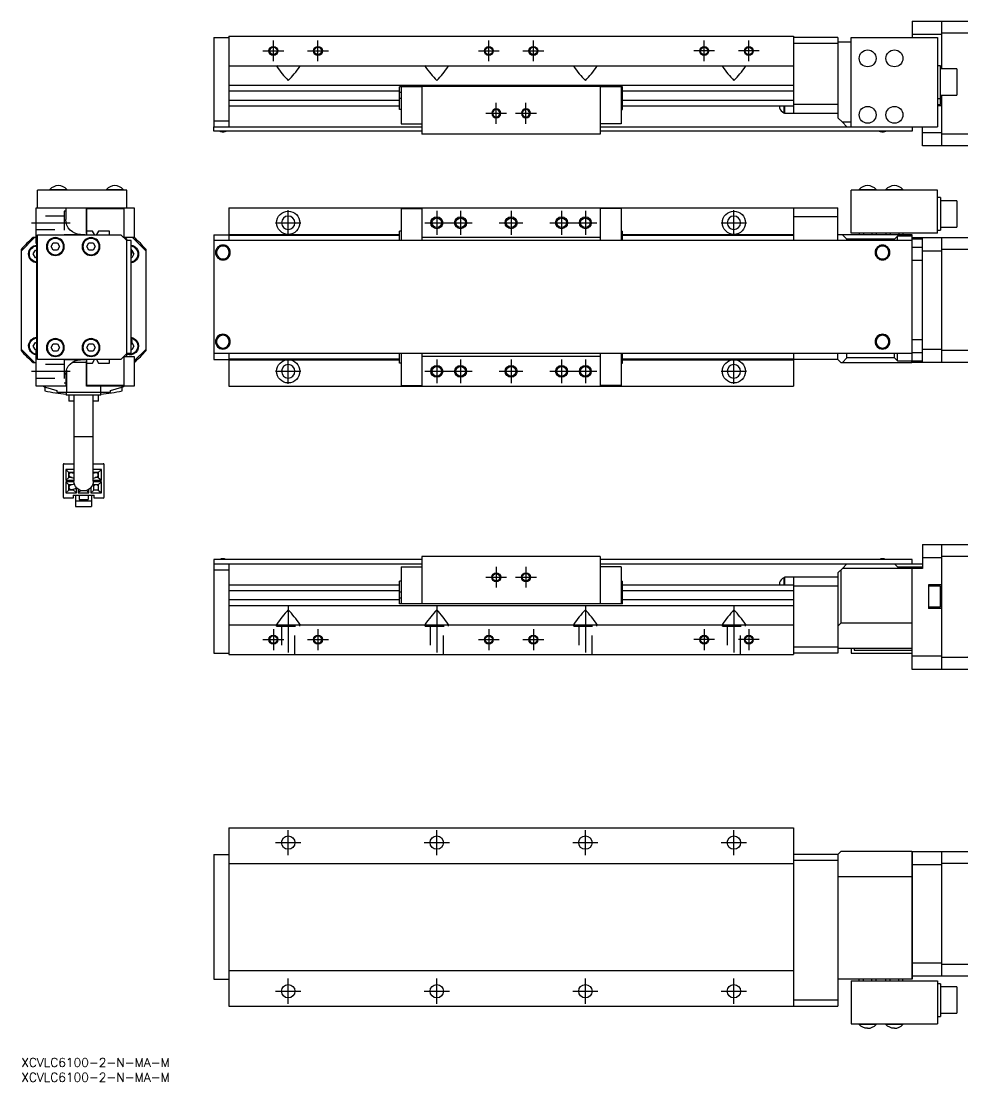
# Model space of a CAD drawing. Extents: x 0 to 561, y -8 to 349.
# Drawn here: x 0 to 318.6, y -8 to 349 of the extents above; entities that cross this region are included whole.
import ezdxf

# ---------------------------------------------------------------- set-up
doc = ezdxf.new("R2010")
doc.units = 0
doc.header["$LTSCALE"] = 0.5
doc.linetypes.add('CENTER', pattern=[50.8, 31.75, -6.35, 6.35, -6.35])
doc.linetypes.add('DASHED', pattern=[19.05, 12.7, -6.35])
for name, color, linetype in [('MSM_CENTER', 1, 'CENTER'), ('MSM_CONTINUOUS', 7, 'CONTINUOUS'), ('MSM_DASHED', 4, 'DASHED'), ('MSM_NARROW', 5, 'CONTINUOUS'), ('MSM_PART_NUMBER', 7, 'CONTINUOUS')]:
    doc.layers.add(name, color=color, linetype=linetype)
doc.styles.get("Standard").update_dxf_attribs({"font": 'txt.shx', "height": 3, "bigfont": 'bigfont.shx'})

msp = doc.modelspace()

# ---------------------------------------------------------------- linework, layer by layer
at = {"layer": 'MSM_CENTER'}
for p, q in [((84.87, 335.5), (84.87, 342.5)), ((99.87, 335.5), (99.87, 342.5)), ((157.37, 335.5), (157.37, 342.5)), ((172.37, 335.5), (172.37, 342.5)), ((229.87, 335.5), (229.87, 342.5)), ((244.87, 335.5), (244.87, 342.5)), ((81.37, 339), (88.37, 339)), ((96.37, 339), (103.37, 339)), ((153.87, 339), (160.87, 339)), ((168.87, 339), (175.87, 339)), ((233.37, 339), (226.37, 339)), ((248.37, 339), (241.37, 339)), ((159.87, 314.5), (159.87, 321.5)), ((169.87, 314.5), (169.87, 321.5)), ((156.37, 318), (163.37, 318)), ((166.37, 318), (173.37, 318)), ((89.87, 276.9), (89.87, 285.4)), ((139.87, 285.15), (139.87, 277.15)), ((147.87, 285.15), (147.87, 277.15)), ((164.87, 285.15), (164.87, 277.15)), ((181.87, 285.15), (181.87, 277.15)), ((189.87, 285.15), (189.87, 277.15)), ((239.87, 276.9), (239.87, 285.4)), ((3.5, 281.15), (16.5, 281.15)), ((85.62, 281.15), (94.12, 281.15)), ((135.87, 281.15), (151.87, 281.15)), ((160.87, 281.15), (168.87, 281.15)), ((177.87, 281.15), (193.87, 281.15)), ((235.62, 281.15), (244.12, 281.15)), ((89.87, 226.9), (89.87, 235.4)), ((139.87, 235.15), (139.87, 227.15)), ((147.87, 235.15), (147.87, 227.15)), ((164.87, 235.15), (164.87, 227.15)), ((181.87, 235.15), (181.87, 227.15)), ((189.87, 235.15), (189.87, 227.15)), ((239.87, 226.9), (239.87, 235.4)), ((3.5, 231.15), (16.5, 231.15)), ((85.62, 231.15), (94.12, 231.15)), ((135.87, 231.15), (151.87, 231.15)), ((160.87, 231.15), (168.87, 231.15)), ((177.87, 231.15), (193.87, 231.15)), ((235.62, 231.15), (244.12, 231.15)), ((159.87, 165.33), (159.87, 158.33)), ((169.87, 165.33), (169.87, 158.33)), ((156.37, 161.83), (163.37, 161.83)), ((166.37, 161.83), (173.37, 161.83)), ((89.87, 152.33), (89.87, 133.83)), ((139.87, 152.33), (139.87, 133.83)), ((189.87, 152.33), (189.87, 133.83)), ((239.87, 152.33), (239.87, 133.83)), ((84.87, 144.33), (84.87, 137.33)), ((99.87, 144.33), (99.87, 137.33)), ((157.37, 144.33), (157.37, 137.33)), ((172.37, 144.33), (172.37, 137.33)), ((229.87, 144.33), (229.87, 137.33)), ((244.87, 144.33), (244.87, 137.33)), ((81.37, 140.83), (88.37, 140.83)), ((96.37, 140.83), (103.37, 140.83)), ((153.87, 140.83), (160.87, 140.83)), ((168.87, 140.83), (175.87, 140.83)), ((233.37, 140.83), (226.37, 140.83)), ((248.37, 140.83), (241.37, 140.83)), ((89.87, 68.25), (89.87, 76.75)), ((139.87, 68.25), (139.87, 76.75)), ((189.87, 68.25), (189.87, 76.75)), ((239.87, 68.25), (239.87, 76.75)), ((85.62, 72.5), (94.12, 72.5)), ((135.62, 72.5), (144.12, 72.5)), ((185.62, 72.5), (194.12, 72.5)), ((235.62, 72.5), (244.12, 72.5)), ((89.87, 18.25), (89.87, 26.75)), ((139.87, 18.25), (139.87, 26.75)), ((189.87, 18.25), (189.87, 26.75)), ((239.87, 18.25), (239.87, 26.75)), ((85.62, 22.5), (94.12, 22.5)), ((135.62, 22.5), (144.12, 22.5)), ((185.62, 22.5), (194.12, 22.5)), ((235.62, 22.5), (244.12, 22.5))]:
    msp.add_line(p, q, dxfattribs=at)
at = {"layer": 'MSM_CONTINUOUS'}
for p, q in [((299.87, 349), (299.87, 343.5)), ((299.87, 349), (318.57, 349)), ((309.87, 332.93), (309.87, 349)), ((64.87, 343.5), (64.87, 313.5)), ((64.87, 343.5), (69.87, 343.5)), ((69.87, 344), (259.87, 344)), ((69.87, 344), (69.87, 313.5)), ((259.87, 344), (259.87, 318)), ((274.87, 343.5), (259.87, 343.5)), ((274.87, 343.5), (274.87, 316.5)), ((279.37, 343.5), (308.37, 343.5)), ((279.37, 313.5), (279.37, 343.5)), ((309.87, 344.5), (299.87, 344.5)), ((308.37, 343.5), (308.37, 313.5)), ((318.57, 344.97), (309.87, 344.97)), ((274.87, 341.5), (259.87, 341.5)), ((279.37, 342), (274.87, 342)), ((69.87, 334), (259.87, 334)), ((86.13, 334), (85.97, 333.88)), ((86, 333.75), (85.97, 333.88)), ((93.62, 334), (93.77, 333.88)), ((93.74, 333.75), (93.77, 333.88)), ((136.13, 334), (135.97, 333.88)), ((136, 333.75), (135.97, 333.88)), ((143.62, 334), (143.77, 333.88)), ((143.74, 333.75), (143.77, 333.88)), ((186.13, 334), (185.97, 333.88)), ((186, 333.75), (185.97, 333.88)), ((193.62, 334), (193.77, 333.88)), ((193.74, 333.75), (193.77, 333.88)), ((236.13, 334), (235.97, 333.88)), ((236, 333.75), (235.97, 333.88)), ((243.62, 334), (243.77, 333.88)), ((243.74, 333.75), (243.77, 333.88)), ((309.37, 334), (308.37, 334)), ((309.37, 321), (309.37, 334)), ((314.87, 332.93), (309.37, 332.93)), ((314.87, 332.93), (314.87, 324.08)), ((69.87, 327.5), (259.87, 327.5)), ((69.87, 325.54), (127.37, 325.54)), ((134.87, 326.9), (127.37, 326.9)), ((127.37, 319.3), (127.37, 326.9)), ((127.87, 325.03), (127.37, 325.03)), ((127.87, 326.9), (127.87, 314.5)), ((134.87, 327), (134.87, 311)), ((194.87, 327), (134.87, 327)), ((194.87, 327), (194.87, 311)), ((202.37, 326.9), (194.87, 326.9)), ((201.87, 326.9), (201.87, 314.5)), ((201.87, 325.03), (202.37, 325.03)), ((202.37, 319.3), (202.37, 326.9)), ((202.37, 325.54), (259.87, 325.54)), ((69.87, 322.47), (127.37, 322.47)), ((127.87, 322.98), (127.37, 322.98)), ((201.87, 322.98), (202.37, 322.98)), ((202.37, 322.47), (259.87, 322.47)), ((308.37, 323), (309.37, 323)), ((309.37, 324.08), (314.87, 324.08)), ((309.87, 307), (309.87, 324.08)), ((69.87, 320.5), (127.37, 320.5)), ((127.87, 319.3), (127.37, 319.3)), ((201.87, 319.3), (202.37, 319.3)), ((202.37, 320.5), (259.87, 320.5)), ((255.22, 320.5), (255.22, 319.79)), ((256.67, 320.5), (256.67, 318.14)), ((256.67, 318.14), (256.87, 318.14)), ((256.87, 320.5), (256.87, 318)), ((256.87, 318), (274.87, 318)), ((274.87, 321), (259.87, 321)), ((308.37, 321), (309.37, 321)), ((309.87, 320.5), (308.37, 320.5)), ((64.87, 315.5), (69.87, 315.5)), ((127.87, 314.5), (134.87, 314.5)), ((201.87, 314.5), (194.87, 314.5)), ((276.37, 315), (274.87, 316.5)), ((279.37, 315), (276.37, 315)), ((277.87, 313.5), (276.37, 315)), ((64.87, 313.5), (134.87, 313.5)), ((64.87, 313.4), (64.97, 313.5)), ((64.87, 312), (64.87, 313.4)), ((134.87, 312), (64.87, 312)), ((194.87, 311), (134.87, 311)), ((194.87, 313.5), (308.37, 313.5)), ((299.87, 312), (194.87, 312)), ((299.77, 313.5), (299.87, 313.4)), ((299.87, 313.4), (299.87, 312)), ((303.37, 307), (303.37, 313.5)), ((303.37, 311.5), (309.87, 311.5)), ((318.57, 311.03), (309.87, 311.03)), ((318.57, 307), (303.37, 307)), ((5.5, 286.15), (5.5, 292.15)), ((35.5, 292.15), (5.5, 292.15)), ((9.65, 292.31), (15.35, 292.31)), ((9.65, 292.31), (9.65, 292.15)), ((15.35, 292.15), (15.35, 292.31)), ((28.65, 292.31), (34.35, 292.31)), ((28.65, 292.31), (28.65, 292.15)), ((34.35, 292.15), (34.35, 292.31)), ((35.5, 286.15), (35.5, 292.15)), ((308.37, 292.15), (279.37, 292.15)), ((279.37, 277.65), (279.37, 292.15)), ((282.02, 292.31), (287.72, 292.31)), ((282.02, 292.31), (282.02, 292.15)), ((287.72, 292.15), (287.72, 292.31)), ((291.02, 292.31), (296.72, 292.31)), ((291.02, 292.31), (291.02, 292.15)), ((296.72, 292.15), (296.72, 292.31)), ((308.37, 277.65), (308.37, 292.15)), ((309.37, 289.65), (308.37, 289.65)), ((309.37, 289.65), (309.37, 278.65)), ((5, 274.15), (5, 286.15)), ((5, 286.15), (38, 286.15)), ((15, 286.15), (15, 282.25)), ((22, 277.55), (22, 286.15)), ((22.1, 277.15), (22.1, 285.95)), ((22.1, 285.95), (34.5, 285.95)), ((34.5, 285.95), (34.5, 276.15)), ((38, 286.15), (38, 276.15)), ((69.87, 286.15), (69.87, 275.15)), ((69.87, 286.15), (274.87, 286.15)), ((127.87, 285.95), (134.87, 285.95)), ((127.87, 285.95), (127.87, 275.15)), ((134.87, 286.15), (134.87, 275.15)), ((194.87, 286.15), (194.87, 275.15)), ((201.87, 285.95), (194.87, 285.95)), ((201.87, 285.95), (201.87, 275.15)), ((259.87, 286.15), (259.87, 275.15)), ((274.87, 275.15), (274.87, 286.15)), ((314.87, 288.58), (309.37, 288.58)), ((314.87, 288.58), (314.87, 279.73)), ((274.87, 283.15), (259.87, 283.15)), ((308.37, 278.65), (309.37, 278.65)), ((309.37, 279.73), (314.87, 279.73)), ((4.5, 276.15), (0, 271.65)), ((5, 276.15), (4.03, 276.15)), ((5.5, 277.15), (33.5, 277.15)), ((5.5, 235.15), (5.5, 277.15)), ((20, 277.25), (21.5, 277.25)), ((21.5, 277.25), (21.5, 277.15)), ((22.1, 277.55), (22, 277.55)), ((23.97, 278.35), (22.1, 278.35)), ((24.66, 277.16), (23.97, 278.35)), ((26.02, 278.35), (25.34, 277.16)), ((29.7, 278.35), (26.02, 278.35)), ((29.7, 277.15), (29.7, 278.35)), ((33.5, 277.15), (35.5, 275.15)), ((38, 276.15), (34.7, 276.15)), ((34.7, 276.15), (34.7, 275.95)), ((35.5, 275.65), (35, 276.15)), ((35.5, 236.15), (35.5, 275.65)), ((37, 275.15), (35.5, 275.15)), ((35.6, 237.15), (35.6, 275.15)), ((37, 237.15), (37, 275.15)), ((42, 271.65), (37.5, 276.15)), ((64.87, 277.15), (69.87, 277.15)), ((64.87, 277.15), (64.87, 235.15)), ((299.87, 275.15), (64.87, 275.15)), ((69.87, 277.25), (127.37, 277.25)), ((69.87, 276.95), (127.37, 276.95)), ((127.87, 278.35), (127.37, 278.35)), ((127.37, 275.15), (127.37, 278.35)), ((194.87, 276.15), (134.87, 276.15)), ((201.87, 278.35), (202.37, 278.35)), ((202.37, 275.15), (202.37, 278.35)), ((202.37, 277.25), (259.87, 277.25)), ((202.37, 276.95), (259.87, 276.95)), ((299.87, 277.15), (274.87, 277.15)), ((277.87, 275.65), (276.37, 277.15)), ((293.87, 275.65), (277.87, 275.65)), ((277.87, 275.15), (277.87, 275.65)), ((308.37, 277.65), (279.37, 277.65)), ((281.99, 277.65), (281.99, 277.15)), ((283.43, 277.65), (283.43, 277.15)), ((286.32, 277.65), (286.32, 277.15)), ((287.76, 277.65), (287.76, 277.15)), ((290.99, 277.65), (290.99, 277.15)), ((292.43, 277.65), (292.43, 277.15)), ((294.87, 276.65), (293.87, 275.65)), ((293.87, 275.15), (293.87, 275.65)), ((299.87, 276.65), (294.87, 276.65)), ((294.87, 275.15), (294.87, 276.65)), ((295.32, 277.65), (295.32, 277.15)), ((296.76, 277.65), (296.76, 277.15)), ((299.87, 234.15), (299.87, 277.15)), ((299.87, 276.15), (318.57, 276.15)), ((303.37, 275.65), (299.87, 275.65)), ((303.37, 234.15), (303.37, 276.15)), ((309.87, 234.15), (309.87, 276.15)), ((0, 272.12), (0, 238.18)), ((4.06, 270.65), (4.78, 271.9)), ((4.78, 271.9), (5.3, 271.9)), ((5.3, 274.15), (5, 274.15)), ((5.3, 238.15), (5.3, 274.15)), ((10.06, 273.15), (10.78, 274.4)), ((10.78, 271.9), (10.06, 273.15)), ((10.78, 274.4), (12.22, 274.4)), ((12.22, 271.9), (10.78, 271.9)), ((12.22, 274.4), (12.94, 273.15)), ((12.94, 273.15), (12.22, 271.9)), ((22.06, 273.15), (22.78, 274.4)), ((22.78, 271.9), (22.06, 273.15)), ((22.78, 274.4), (24.22, 274.4)), ((24.22, 271.9), (22.78, 271.9)), ((24.22, 274.4), (24.94, 273.15)), ((24.94, 273.15), (24.22, 271.9)), ((37.11, 271.9), (37.22, 271.9)), ((37.22, 271.9), (37.94, 270.65)), ((42, 238.18), (42, 272.12)), ((299.87, 272.89), (303.37, 272.89)), ((309.87, 271.65), (303.37, 271.65)), ((318.57, 272.12), (309.87, 272.12)), ((4.78, 269.4), (4.06, 270.65)), ((5.3, 269.4), (4.78, 269.4)), ((37.22, 269.4), (37, 269.4)), ((37.94, 270.65), (37.22, 269.4)), ((303.37, 268.42), (299.87, 268.42)), ((4.06, 239.65), (4.78, 240.9)), ((4.78, 238.4), (4.06, 239.65)), ((4.78, 240.9), (5.3, 240.9)), ((10.06, 239.15), (10.78, 240.4)), ((10.78, 240.4), (12.22, 240.4)), ((12.22, 240.4), (12.94, 239.15)), ((22.06, 239.15), (22.78, 240.4)), ((22.78, 240.4), (24.22, 240.4)), ((24.22, 240.4), (24.94, 239.15)), ((37.19, 240.9), (37.22, 240.9)), ((37.22, 240.9), (37.94, 239.65)), ((37.94, 239.65), (37.22, 238.4)), ((299.87, 241.89), (303.37, 241.89)), ((0, 238.65), (4.5, 234.15)), ((5.3, 238.4), (4.78, 238.4)), ((5, 238.15), (5.3, 238.15)), ((5, 226.15), (5, 238.15)), ((10.78, 237.9), (10.06, 239.15)), ((12.22, 237.9), (10.78, 237.9)), ((12.94, 239.15), (12.22, 237.9)), ((22.78, 237.9), (22.06, 239.15)), ((24.22, 237.9), (22.78, 237.9)), ((24.94, 239.15), (24.22, 237.9)), ((35.5, 237.15), (33.5, 235.15)), ((34.5, 236.15), (34.5, 226.35)), ((34.7, 236.35), (34.7, 236.15)), ((34.7, 236.15), (38, 236.15)), ((37, 237.15), (35.5, 237.15)), ((37.22, 238.4), (37, 238.4)), ((38, 234.65), (42, 238.65)), ((38, 236.15), (38, 226.15)), ((299.87, 237.15), (64.87, 237.15)), ((69.87, 237.15), (69.87, 226.15)), ((127.37, 233.95), (127.37, 237.15)), ((127.87, 237.15), (127.87, 226.35)), ((134.87, 237.15), (134.87, 226.15)), ((194.87, 236.15), (134.87, 236.15)), ((194.87, 237.15), (194.87, 226.15)), ((201.87, 237.15), (201.87, 226.35)), ((202.37, 233.95), (202.37, 237.15)), ((259.87, 237.15), (259.87, 226.15)), ((274.87, 235.15), (274.87, 237.15)), ((276.37, 234.15), (277.87, 235.65)), ((277.87, 235.65), (277.87, 237.15)), ((293.87, 235.65), (277.87, 235.65)), ((293.87, 235.65), (293.87, 237.15)), ((293.87, 235.65), (294.87, 234.65)), ((294.87, 234.65), (294.87, 237.15)), ((303.37, 237.42), (299.87, 237.42)), ((303.37, 238.65), (309.87, 238.65)), ((318.57, 238.18), (309.87, 238.18)), ((4.03, 234.15), (5, 234.15)), ((33.5, 235.15), (5.5, 235.15)), ((22, 234.15), (17.14, 234.15)), ((17.14, 234.15), (17.14, 234.15)), ((21.5, 235.05), (20, 235.05)), ((21.5, 235.15), (21.5, 235.05)), ((22, 234.75), (22.1, 234.75)), ((22, 226.15), (22, 234.75)), ((22.1, 226.35), (22.1, 235.15)), ((22.1, 233.95), (23.97, 233.95)), ((23.97, 233.95), (24.66, 235.15)), ((25.34, 235.15), (26.02, 233.95)), ((26.02, 233.95), (29.7, 233.95)), ((29.7, 233.95), (29.7, 235.15)), ((64.87, 235.15), (69.87, 235.15)), ((69.87, 235.35), (127.37, 235.35)), ((69.87, 235.05), (127.37, 235.05)), ((127.87, 233.95), (127.37, 233.95)), ((201.87, 233.95), (202.37, 233.95)), ((202.37, 235.35), (259.87, 235.35)), ((202.37, 235.05), (259.87, 235.05)), ((274.87, 235.15), (259.87, 235.15)), ((274.87, 235.15), (275.87, 234.15)), ((275.87, 234.15), (299.77, 234.15)), ((294.87, 234.65), (299.78, 234.65)), ((299.87, 234.25), (299.77, 234.15)), ((299.87, 234.78), (299.78, 234.65)), ((299.78, 234.16), (299.78, 234.65)), ((299.87, 234.65), (303.37, 234.65)), ((318.57, 234.15), (299.87, 234.15)), ((15, 230.05), (15, 226.15)), ((15.22, 231.5), (15.22, 224.15)), ((15, 226.15), (5, 226.15)), ((8, 225.91), (8, 224.58)), ((8.17, 225.85), (12, 224.75)), ((38, 226.15), (22, 226.15)), ((34.5, 226.35), (22.1, 226.35)), ((26.78, 224.15), (26.78, 226.15)), ((30, 224.75), (33.83, 225.85)), ((34, 224.58), (34, 225.91)), ((69.87, 226.15), (259.87, 226.15)), ((127.87, 226.35), (134.87, 226.35)), ((201.87, 226.35), (194.87, 226.35)), ((12, 224.75), (12, 224.15)), ((12, 224.15), (30, 224.15)), ((15.18, 224.15), (15.18, 223.15)), ((26.82, 223.15), (15.18, 223.15)), ((16, 223.15), (16, 221.15)), ((17.75, 223.15), (17.75, 194.15)), ((24.25, 194.15), (24.25, 223.15)), ((26, 221.15), (26, 223.15)), ((26.82, 223.15), (26.82, 224.15)), ((30, 224.15), (30, 224.75)), ((17.75, 221.15), (16, 221.15)), ((26, 221.15), (24.25, 221.15)), ((24.25, 209.15), (17.75, 209.15)), ((14.4, 200.05), (17.75, 200.05)), ((24.25, 200.05), (27.6, 200.05)), ((14.1, 199.75), (14.1, 188.75)), ((17.75, 198.05), (15, 198.05)), ((15, 198.05), (15, 194.5)), ((16.05, 197.15), (15, 198.05)), ((16.05, 196.78), (16.42, 197.15)), ((16.05, 195.4), (16.05, 197.15)), ((17.55, 197.15), (16.05, 197.15)), ((17.75, 196.78), (17.01, 197)), ((17.17, 197.15), (17.46, 196.86)), ((17.55, 197.15), (17.75, 197.33)), ((17.55, 196.84), (17.55, 197.15)), ((27, 198.05), (24.25, 198.05)), ((24.45, 197.15), (24.25, 197.33)), ((24.99, 197), (24.25, 196.78)), ((24.45, 197.15), (24.45, 196.84)), ((25.95, 197.15), (24.45, 197.15)), ((24.54, 196.86), (24.82, 197.15)), ((25.57, 197.15), (25.95, 196.78)), ((25.95, 197.15), (27, 198.05)), ((25.95, 197.15), (25.95, 195.4)), ((27, 194.5), (27, 198.05)), ((27.9, 188.75), (27.9, 199.75)), ((16.05, 195.4), (15, 194.5)), ((15, 194.5), (17.75, 194.5)), ((17.76, 193.9), (15, 193.9)), ((15, 193.9), (15, 190.25)), ((16.05, 192.95), (15, 193.9)), ((17.11, 195.4), (16.05, 195.4)), ((16.05, 191.2), (16.05, 192.95)), ((17.14, 192.95), (16.05, 192.95)), ((16.05, 192.58), (16.42, 192.95)), ((16.59, 195.56), (17.75, 195.21)), ((17.9, 193.17), (16.6, 192.8)), ((17.73, 193.12), (17.88, 193.25)), ((24.45, 192.95), (24.12, 193.25)), ((27, 193.9), (24.24, 193.9)), ((24.25, 195.21), (25.41, 195.56)), ((24.25, 194.5), (27, 194.5)), ((24.45, 191.2), (24.45, 192.95)), ((25.95, 192.95), (24.45, 192.95)), ((24.45, 192.58), (24.82, 192.95)), ((25.95, 195.4), (24.89, 195.4)), ((25.57, 192.95), (25.95, 192.58)), ((25.95, 195.4), (27, 194.5)), ((25.95, 192.95), (27, 193.9)), ((25.95, 192.95), (25.95, 191.2)), ((27, 190.25), (27, 193.9)), ((16.05, 191.2), (15, 190.25)), ((15, 190.25), (18.6, 190.25)), ((17.55, 191.2), (16.05, 191.2)), ((17, 191.36), (18.72, 191.84)), ((17.5, 189.45), (24.5, 189.45)), ((17.5, 189.45), (17.5, 188.45)), ((17.55, 191.51), (17.55, 191.2)), ((17.55, 191.2), (18.6, 190.25)), ((18.3, 189.45), (18.3, 185.65)), ((18.6, 190.25), (18.6, 191.8)), ((19.2, 191.45), (19.2, 190.25)), ((20.07, 191.04), (19.2, 190.25)), ((19.2, 190.25), (22.8, 190.25)), ((19.5, 189.45), (19.5, 187.95)), ((21.93, 191.04), (22.8, 190.25)), ((22.5, 189.45), (22.5, 187.95)), ((22.8, 190.25), (22.8, 191.45)), ((23.4, 191.96), (23.4, 190.25)), ((24.45, 191.2), (23.4, 190.25)), ((23.4, 190.25), (27, 190.25)), ((23.7, 189.45), (23.7, 185.65)), ((25.95, 191.2), (24.45, 191.2)), ((24.5, 188.45), (24.5, 189.45)), ((25.95, 191.2), (27, 190.25)), ((17.5, 188.45), (14.4, 188.45)), ((18.3, 187.57), (23.7, 187.57)), ((18.3, 185.65), (23.7, 185.65)), ((19.5, 187.95), (22.5, 187.95)), ((27.6, 188.45), (24.5, 188.45)), ((303.37, 172.83), (318.57, 172.83)), ((303.37, 172.83), (303.37, 164.83)), ((309.87, 130.83), (309.87, 172.83)), ((134.87, 167.83), (64.87, 167.83)), ((64.87, 167.83), (64.87, 166.43)), ((194.87, 168.83), (134.87, 168.83)), ((134.87, 168.83), (134.87, 152.83)), ((194.87, 168.83), (194.87, 152.83)), ((299.87, 167.83), (194.87, 167.83)), ((299.87, 166.43), (299.87, 167.83)), ((309.87, 168.33), (303.37, 168.33)), ((318.57, 168.8), (309.87, 168.8)), ((64.87, 166.43), (64.97, 166.33)), ((64.87, 166.33), (134.87, 166.33)), ((64.87, 166.33), (64.87, 136.33)), ((64.87, 164.33), (69.87, 164.33)), ((69.87, 166.33), (69.87, 135.83)), ((127.87, 165.33), (127.87, 152.93)), ((127.87, 165.33), (134.87, 165.33)), ((194.87, 166.33), (303.37, 166.33)), ((201.87, 165.33), (194.87, 165.33)), ((201.87, 165.33), (201.87, 152.93)), ((274.87, 163.33), (276.37, 164.83)), ((275.87, 164.33), (275.87, 146.33)), ((276.37, 164.83), (277.87, 166.33)), ((299.77, 164.83), (276.37, 164.83)), ((293.87, 166.33), (294.87, 165.33)), ((294.87, 165.33), (303.37, 165.33)), ((299.77, 166.33), (299.87, 166.43)), ((299.78, 164.84), (299.77, 164.83)), ((299.77, 164.83), (299.77, 146.33)), ((299.78, 164.84), (299.78, 165.33)), ((299.78, 164.84), (299.87, 164.8)), ((299.87, 130.83), (299.87, 165.33)), ((303.37, 164.83), (299.87, 164.83)), ((256.67, 161.69), (256.67, 159.33)), ((256.87, 161.69), (256.67, 161.69)), ((274.87, 161.83), (256.87, 161.83)), ((256.87, 161.83), (256.87, 159.33)), ((259.87, 161.83), (259.87, 135.83)), ((274.87, 163.33), (274.87, 136.33)), ((69.87, 159.33), (127.37, 159.33)), ((69.87, 157.36), (127.37, 157.36)), ((127.37, 152.93), (127.37, 160.53)), ((127.87, 160.53), (127.37, 160.53)), ((201.87, 160.53), (202.37, 160.53)), ((202.37, 152.93), (202.37, 160.53)), ((202.37, 159.33), (259.87, 159.33)), ((202.37, 157.36), (259.87, 157.36)), ((255.22, 160.04), (255.22, 159.33)), ((274.87, 158.83), (259.87, 158.83)), ((305.37, 159.33), (305.37, 151.33)), ((309.87, 159.33), (305.37, 159.33)), ((309.37, 158.83), (305.37, 158.83)), ((309.37, 151.83), (309.37, 158.83)), ((69.87, 154.29), (127.37, 154.29)), ((127.87, 156.85), (127.37, 156.85)), ((127.87, 154.8), (127.37, 154.8)), ((201.87, 156.85), (202.37, 156.85)), ((201.87, 154.8), (202.37, 154.8)), ((202.37, 154.29), (259.87, 154.29)), ((69.87, 152.33), (259.87, 152.33)), ((134.87, 152.93), (127.37, 152.93)), ((194.87, 152.83), (134.87, 152.83)), ((202.37, 152.93), (194.87, 152.93)), ((305.37, 151.83), (309.37, 151.83)), ((309.87, 151.33), (305.37, 151.33)), ((69.87, 145.83), (259.87, 145.83)), ((86, 146.08), (85.97, 145.95)), ((86.13, 145.83), (85.97, 145.95)), ((93.62, 145.83), (93.77, 145.95)), ((93.74, 146.08), (93.77, 145.95)), ((136, 146.08), (135.97, 145.95)), ((136.13, 145.83), (135.97, 145.95)), ((143.62, 145.83), (143.77, 145.95)), ((143.74, 146.08), (143.77, 145.95)), ((186, 146.08), (185.97, 145.95)), ((186.13, 145.83), (185.97, 145.95)), ((193.62, 145.83), (193.77, 145.95)), ((193.74, 146.08), (193.77, 145.95)), ((236, 146.08), (235.97, 145.95)), ((236.13, 145.83), (235.97, 145.95)), ((243.62, 145.83), (243.77, 145.95)), ((243.74, 146.08), (243.77, 145.95)), ((274.87, 145.33), (275.87, 146.33)), ((299.77, 146.33), (275.87, 146.33)), ((299.77, 146.33), (299.78, 146.32)), ((299.78, 146.32), (299.87, 146.35)), ((299.78, 146.32), (299.78, 137.84)), ((64.87, 136.33), (69.87, 136.33)), ((69.87, 135.83), (259.87, 135.83)), ((274.87, 138.33), (259.87, 138.33)), ((274.87, 136.33), (259.87, 136.33)), ((299.77, 137.83), (274.87, 137.83)), ((279.37, 137.83), (279.37, 136.33)), ((279.37, 136.33), (299.87, 136.33)), ((280.37, 137.83), (280.37, 137.33)), ((280.37, 137.33), (299.87, 137.33)), ((299.87, 137.93), (299.77, 137.83)), ((299.87, 135.33), (309.87, 135.33)), ((318.57, 134.86), (309.87, 134.86)), ((318.62, 135.11), (318.57, 135.11)), ((318.57, 130.83), (299.87, 130.83)), ((69.87, 77.5), (259.87, 77.5)), ((69.87, 77.5), (69.87, 17.5)), ((259.87, 77.5), (259.87, 17.5)), ((64.87, 68.5), (69.87, 68.5)), ((64.87, 68.5), (64.87, 26.5)), ((274.87, 68.5), (259.87, 68.5)), ((274.87, 68.5), (275.87, 69.5)), ((274.87, 68.5), (274.87, 17.5)), ((299.77, 69.5), (275.87, 69.5)), ((299.77, 69.5), (299.87, 69.4)), ((299.78, 69.49), (299.78, 61.01)), ((299.87, 69.5), (299.87, 26.5)), ((299.87, 69.5), (318.57, 69.5)), ((309.87, 27.5), (309.87, 69.5)), ((318.62, 69.45), (318.57, 69.45)), ((69.87, 65.5), (259.87, 65.5)), ((274.87, 66.5), (259.87, 66.5)), ((309.87, 65), (299.87, 65)), ((318.57, 65.47), (309.87, 65.47)), ((299.77, 61), (274.87, 61)), ((299.78, 61.01), (299.77, 61)), ((299.77, 61), (299.77, 26.5)), ((299.87, 60.97), (299.78, 61.01)), ((69.87, 29.5), (259.87, 29.5)), ((299.87, 32), (309.87, 32)), ((318.57, 31.53), (309.87, 31.53)), ((64.87, 26.5), (69.87, 26.5)), ((299.87, 26.5), (274.87, 26.5)), ((279.37, 26), (279.37, 11.5)), ((279.37, 26), (308.37, 26)), ((281.99, 26), (281.99, 26.5)), ((283.43, 26), (283.43, 26.5)), ((286.32, 26), (286.32, 26.5)), ((287.76, 26), (287.76, 26.5)), ((290.99, 26), (290.99, 26.5)), ((292.43, 26), (292.43, 26.5)), ((295.32, 26), (295.32, 26.5)), ((296.76, 26), (296.76, 26.5)), ((318.57, 27.5), (299.87, 27.5)), ((308.37, 26), (308.37, 11.5)), ((309.37, 25), (308.37, 25)), ((309.37, 25), (309.37, 14)), ((314.87, 23.93), (309.37, 23.93)), ((314.87, 23.93), (314.87, 15.08)), ((274.87, 19.5), (259.87, 19.5)), ((69.87, 17.5), (274.87, 17.5)), ((309.37, 15.08), (314.87, 15.08)), ((279.37, 11.5), (308.37, 11.5)), ((282.02, 11.5), (282.02, 11.34)), ((287.72, 11.34), (282.02, 11.34)), ((287.72, 11.34), (287.72, 11.5)), ((291.02, 11.5), (291.02, 11.34)), ((296.72, 11.34), (291.02, 11.34)), ((296.72, 11.34), (296.72, 11.5)), ((308.37, 14), (309.37, 14))]:
    msp.add_line(p, q, dxfattribs=at)
for centre, radius in [((84.87, 339), 1.23), ((99.87, 339), 1.23), ((157.37, 339), 1.23), ((172.37, 339), 1.23), ((229.87, 339), 1.23), ((244.87, 339), 1.23), ((284.87, 336.5), 2.85), ((293.87, 336.5), 2.85), ((284.87, 317.5), 2.85), ((293.87, 317.5), 2.85), ((89.87, 281.15), 3.9), ((139.87, 281.15), 1.62), ((147.87, 281.15), 1.62), ((164.87, 281.15), 1.62), ((181.87, 281.15), 1.62), ((189.87, 281.15), 1.62), ((239.87, 281.15), 3.9), ((89.87, 231.15), 3.9), ((139.87, 231.15), 1.62), ((147.87, 231.15), 1.62), ((164.87, 231.15), 1.62), ((181.87, 231.15), 1.62), ((189.87, 231.15), 1.62), ((239.87, 231.15), 3.9), ((159.87, 161.83), 1.23), ((169.87, 161.83), 1.23), ((84.87, 140.83), 1.23), ((99.87, 140.83), 1.23), ((157.37, 140.83), 1.23), ((172.37, 140.83), 1.23), ((229.87, 140.83), 1.23), ((244.87, 140.83), 1.23), ((89.87, 72.5), 2.25), ((139.87, 72.5), 2.25), ((189.87, 72.5), 2.25), ((239.87, 72.5), 2.25), ((89.87, 22.5), 2.25), ((139.87, 22.5), 2.25), ((189.87, 22.5), 2.25), ((239.87, 22.5), 2.25)]:
    msp.add_circle(centre, radius, dxfattribs=at)
at = {"layer": 'MSM_CONTINUOUS', "extrusion": (0, 0, -1)}
for centre, radius in [((-159.87, 318), 1.23), ((-169.87, 318), 1.23), ((-89.87, 281.15), 2.25), ((-239.87, 281.15), 2.25), ((-11.5, 273.15), 3), ((-11.5, 273.15), 2.75), ((-23.5, 273.15), 3), ((-23.5, 273.15), 2.75), ((-67.87, 271.15), 2.5), ((-67.87, 271.15), 2.15), ((-289.87, 271.15), 2.5), ((-289.87, 271.15), 2.15), ((-67.87, 241.15), 2.5), ((-67.87, 241.15), 2.15), ((-289.87, 241.15), 2.5), ((-289.87, 241.15), 2.15), ((-11.5, 239.15), 3), ((-11.5, 239.15), 2.75), ((-23.5, 239.15), 3), ((-23.5, 239.15), 2.75), ((-89.87, 231.15), 2.25), ((-239.87, 231.15), 2.25)]:
    msp.add_circle(centre, radius, dxfattribs=at)
at = {"layer": 'MSM_CONTINUOUS'}
for centre, radius, start, end in [((115.9, 354.19), 36.22, 214.3615, 224.0577), ((63.84, 354.19), 36.22, 315.9423, 325.6385), ((165.9, 354.19), 36.22, 214.3615, 224.0577), ((113.84, 354.19), 36.22, 315.9423, 325.6385), ((215.9, 354.19), 36.22, 214.3615, 224.0577), ((163.84, 354.19), 36.22, 315.9423, 325.6385), ((265.9, 354.19), 36.22, 214.3615, 224.0577), ((213.84, 354.19), 36.22, 315.9423, 325.6385), ((258.25, 320.99), 3.25, 201.5574, 241.0598), ((67.87, 314.8), 3, 248.96, 270), ((67.88, 314.8), 3, 270, 291.04), ((289.87, 314.8), 3, 248.96, 270), ((289.88, 314.8), 3, 270, 291.04), ((12.5, 289.95), 3.7, 90, 140.3692), ((12.5, 289.95), 3.7, 39.6308, 90), ((31.5, 289.95), 3.7, 90, 140.3692), ((31.5, 289.95), 3.7, 39.6308, 90), ((284.87, 289.95), 3.7, 89.9943, 140.3692), ((284.87, 289.95), 3.7, 39.6308, 90), ((293.87, 289.95), 3.7, 89.9943, 140.3692), ((293.87, 289.95), 3.7, 39.6308, 90), ((21, 255.15), 27, 128.9424, 141.0576), ((21, 255.15), 27, 38.9424, 51.0576), ((34.2, 271.15), 3, 338.96, 0), ((34.2, 241.15), 3, 338.96, 0), ((21, 255.15), 27, 218.9424, 231.0576), ((21, 255.15), 27, 308.9424, 321.0576), ((9, 228.73), 3, 239.3478, 254.0042), ((33, 228.73), 3, 285.9958, 300.6522), ((21, 283.16), 60, 257.4867, 264.4336), ((21, 283.16), 60, 275.5664, 282.5133), ((14.4, 199.75), 0.3, 90, 180), ((27.6, 199.75), 0.3, 0, 90), ((16.8, 196.28), 0.75, 73.4791, 253.4791), ((25.2, 196.28), 0.75, 286.5209, 106.5209), ((16.8, 192.08), 0.75, 105.6242, 285.6242), ((14.4, 188.75), 0.3, 180, 270), ((27.6, 188.75), 0.3, 270, 0), ((67.87, 165.03), 3, 90, 111.04), ((67.88, 165.03), 3, 68.96, 90), ((289.87, 165.03), 3, 90, 111.04), ((289.88, 165.03), 3, 68.96, 90), ((258.25, 158.84), 3.25, 118.9402, 158.4426), ((115.9, 125.64), 36.22, 135.9423, 145.6385), ((63.84, 125.64), 36.22, 34.3615, 44.0577), ((165.9, 125.64), 36.22, 135.9423, 145.6385), ((113.84, 125.64), 36.22, 34.3615, 44.0577), ((215.9, 125.64), 36.22, 135.9423, 145.6385), ((163.84, 125.64), 36.22, 34.3615, 44.0577), ((265.9, 125.64), 36.22, 135.9423, 145.6385), ((213.84, 125.64), 36.22, 34.3615, 44.0577), ((284.87, 13.7), 3.7, 270, 320.3692), ((293.87, 13.7), 3.7, 270, 320.3692)]:
    msp.add_arc(centre, radius, start, end, dxfattribs=at)
at = {"layer": 'MSM_CONTINUOUS', "extrusion": (0, 0, -1)}
for centre, radius, start, end in [((-20, 282.25), 5, 270, 0), ((-5.5, 270.65), 3, 273.8226, 86.1774), ((-5.5, 270.65), 2.75, 274.1706, 85.8294), ((-36.5, 270.65), 3, 99.5941, 260.4059), ((-36.5, 270.65), 2.75, 100.4757, 259.5243), ((-34.2, 271.16), 3, 159.0034, 180.1444), ((-5.5, 239.65), 3, 279.5941, 86.1774), ((-5.5, 239.65), 2.75, 280.4757, 85.8294), ((-36.5, 239.65), 3, 99.5941, 289.4712), ((-36.5, 239.65), 2.75, 100.4757, 291.3237), ((-34.2, 241.16), 3, 159.0034, 180.1444), ((-20, 230.05), 5, 0, 90), ((-21, 194.15), 3.25, 180, 360), ((-284.87, 13.7), 3.7, 269.9943, 320.3692), ((-293.87, 13.7), 3.7, 269.9943, 320.3692)]:
    msp.add_arc(centre, radius, start, end, dxfattribs=at)
at = {"layer": 'MSM_DASHED'}
for p, q in [((14.5, 283.4), (5, 283.4)), ((14.5, 285.05), (14.5, 277.25)), ((15, 285.05), (14.5, 285.05)), ((5, 278.9), (14.5, 278.9)), ((14.5, 277.25), (20, 277.25)), ((14.5, 233.4), (5, 233.4)), ((14.5, 235.05), (14.5, 227.25)), ((20, 235.05), (14.5, 235.05)), ((5, 228.9), (14.5, 228.9)), ((14.5, 227.25), (15, 227.25)), ((85.97, 145.33), (85.97, 145.95)), ((85.97, 145.33), (93.77, 145.33)), ((87.62, 145.33), (87.62, 135.83)), ((92.12, 135.83), (92.12, 145.33)), ((93.77, 145.33), (93.77, 145.95)), ((135.97, 145.33), (135.97, 145.95)), ((135.97, 145.33), (143.77, 145.33)), ((137.62, 145.33), (137.62, 135.83)), ((142.12, 135.83), (142.12, 145.33)), ((143.77, 145.33), (143.77, 145.95)), ((185.97, 145.33), (185.97, 145.95)), ((185.97, 145.33), (193.77, 145.33)), ((187.62, 145.33), (187.62, 135.83)), ((192.12, 135.83), (192.12, 145.33)), ((193.77, 145.33), (193.77, 145.95)), ((235.97, 145.33), (235.97, 145.95)), ((235.97, 145.33), (243.77, 145.33)), ((237.62, 145.33), (237.62, 135.83)), ((242.12, 135.83), (242.12, 145.33)), ((243.77, 145.33), (243.77, 145.95))]:
    msp.add_line(p, q, dxfattribs=at)
at = {"layer": 'MSM_NARROW'}
for centre, radius in [((84.87, 339), 1.5), ((99.87, 339), 1.5), ((157.37, 339), 1.5), ((172.37, 339), 1.5), ((229.87, 339), 1.5), ((244.87, 339), 1.5), ((139.87, 281.15), 2), ((147.87, 281.15), 2), ((164.87, 281.15), 2), ((181.87, 281.15), 2), ((189.87, 281.15), 2), ((139.87, 231.15), 2), ((147.87, 231.15), 2), ((164.87, 231.15), 2), ((181.87, 231.15), 2), ((189.87, 231.15), 2), ((159.87, 161.83), 1.5), ((169.87, 161.83), 1.5), ((84.87, 140.83), 1.5), ((99.87, 140.83), 1.5), ((157.37, 140.83), 1.5), ((172.37, 140.83), 1.5), ((229.87, 140.83), 1.5), ((244.87, 140.83), 1.5)]:
    msp.add_circle(centre, radius, dxfattribs=at)
at = {"layer": 'MSM_NARROW', "extrusion": (0, 0, -1)}
for centre in [(-159.87, 318), (-169.87, 318)]:
    msp.add_circle(centre, 1.5, dxfattribs=at)

# ---------------------------------------------------------------- texts
at = {"layer": 'MSM_PART_NUMBER'}
for p in [(0, -3), (0, -8)]:
    msp.add_text('XCVLC6100-2-N-MA-M', height=3, dxfattribs=at).set_placement(p)

doc.saveas('drawing.dxf')
